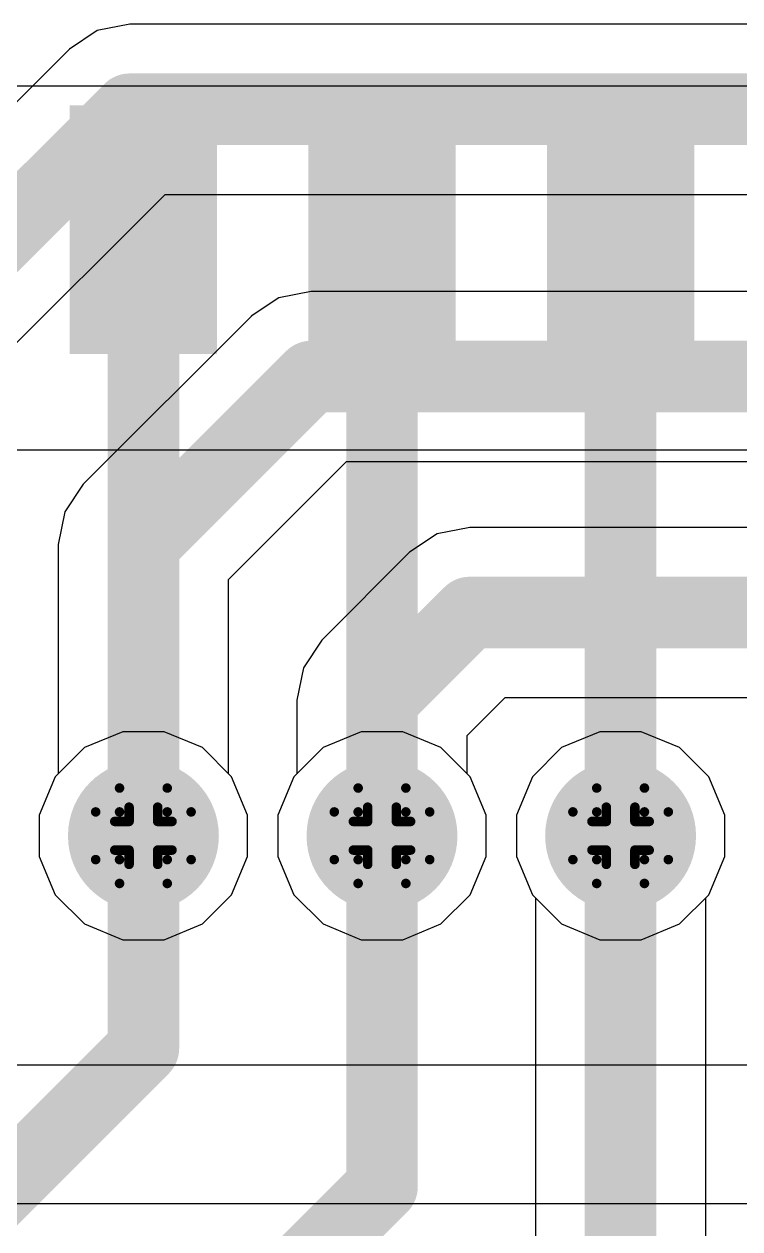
# Model space of a CAD drawing. Header units: inches. Extents: x -7 to 5163, y -3 to 5149.
# Drawn here: x 131.64 to 135.45, y 107.43 to 113.85 of the extents above; entities that cross this region are included whole.
import ezdxf

# ---------------------------------------------------------------- set-up
doc = ezdxf.new("R2010")
doc.units = ezdxf.units.IN
for name, color, linetype in [('Bottom Layer', 5, 'Continuous'), ('Bottom Solder', 6, 'Continuous'), ('Drill Drawing', 1, 'Continuous'), ('GND', 76, 'Continuous'), ('PWR', 16, 'Continuous'), ('Top Layer', 1, 'Continuous'), ('Top Paste', 8, 'Continuous'), ('Top Solder', 216, 'Continuous'), ('Via Holes', 16, 'Continuous')]:
    doc.layers.add(name, color=color, linetype=linetype)

# ---------------------------------------------------------------- blocks, each defined once
blk = doc.blocks.new('16_SOIC__0_154___3_90___W______6')
at = {"layer": 'Top Layer'}
for points in [[(-3.2, 3.465), (-2.08, 3.465), (-2.08, 2.885), (-3.2, 2.885)], [(-3.2, 2.195), (-2.08, 2.195), (-2.08, 1.615), (-3.2, 1.615)], [(-3.2, 0.925), (-2.08, 0.925), (-2.08, 0.345), (-3.2, 0.345)]]:
    blk.add_hatch(color=1, dxfattribs=at).paths.add_polyline_path(points)
at = {"layer": 'Top Paste'}
for points in [[(-3.2, 3.465), (-2.08, 3.465), (-2.08, 2.885), (-3.2, 2.885)], [(-3.2, 2.195), (-2.08, 2.195), (-2.08, 1.615), (-3.2, 1.615)], [(-3.2, 0.925), (-2.08, 0.925), (-2.08, 0.345), (-3.2, 0.345)]]:
    blk.add_hatch(color=8, dxfattribs=at).paths.add_polyline_path(points)
at = {"layer": 'Top Solder'}
for points in [[(-3.3016, 3.5666), (-1.9784, 3.5666), (-1.9784, 2.7834), (-3.3016, 2.7834)], [(-3.3016, 2.2966), (-1.9784, 2.2966), (-1.9784, 1.5134), (-3.3016, 1.5134)], [(-3.3016, 1.0266), (-1.9784, 1.0266), (-1.9784, 0.2434), (-3.3016, 0.2434)]]:
    blk.add_hatch(color=216, dxfattribs=at).paths.add_polyline_path(points)

msp = doc.modelspace()

# ---------------------------------------------------------------- hatches: boundary and pattern name
at = {"layer": 'Bottom Layer'}
h = msp.add_hatch(color=5, dxfattribs=at)
edge = h.paths.add_edge_path()
edge.add_arc((132.2705, 109.5264), 0.3, 0, 360)
h = msp.add_hatch(color=5, dxfattribs=at)
edge = h.paths.add_edge_path()
edge.add_arc((133.5405, 109.5264), 0.3, 0, 360)
h = msp.add_hatch(color=5, dxfattribs=at)
edge = h.paths.add_edge_path()
edge.add_arc((134.8105, 109.5264), 0.3, 0, 360)
at = {"layer": 'Bottom Solder'}
h = msp.add_hatch(color=6, dxfattribs=at)
edge = h.paths.add_edge_path()
edge.add_arc((132.2705, 109.5264), 0.4016, 0, 360)
h = msp.add_hatch(color=6, dxfattribs=at)
edge = h.paths.add_edge_path()
edge.add_arc((133.5405, 109.5264), 0.4016, 0, 360)
h = msp.add_hatch(color=6, dxfattribs=at)
edge = h.paths.add_edge_path()
edge.add_arc((134.8105, 109.5264), 0.4016, 0, 360)
at = {"layer": 'GND'}
h = msp.add_hatch(color=76, dxfattribs=at)
edge = h.paths.add_edge_path()
edge.add_arc((132.2705, 109.5264), 0.3, 0, 360)
h = msp.add_hatch(color=76, dxfattribs=at)
edge = h.paths.add_edge_path()
edge.add_arc((133.5405, 109.5264), 0.3, 0, 360)
h = msp.add_hatch(color=76, dxfattribs=at)
edge = h.paths.add_edge_path()
edge.add_arc((134.8105, 109.5264), 0.3, 0, 360)
at = {"layer": 'PWR'}
h = msp.add_hatch(color=16, dxfattribs=at)
edge = h.paths.add_edge_path()
edge.add_arc((132.2705, 109.5264), 0.3, 0, 360)
h = msp.add_hatch(color=16, dxfattribs=at)
edge = h.paths.add_edge_path()
edge.add_arc((133.5405, 109.5264), 0.3, 0, 360)
h = msp.add_hatch(color=16, dxfattribs=at)
edge = h.paths.add_edge_path()
edge.add_arc((134.8105, 109.5264), 0.3, 0, 360)
at = {"layer": 'Top Layer'}
h = msp.add_hatch(color=1, dxfattribs=at)
edge = h.paths.add_edge_path()
edge.add_arc((132.2705, 109.5264), 0.3, 0, 360)
h = msp.add_hatch(color=1, dxfattribs=at)
edge = h.paths.add_edge_path()
edge.add_arc((133.5405, 109.5264), 0.3, 0, 360)
h = msp.add_hatch(color=1, dxfattribs=at)
edge = h.paths.add_edge_path()
edge.add_arc((134.8105, 109.5264), 0.3, 0, 360)
at = {"layer": 'Top Solder'}
h = msp.add_hatch(color=216, dxfattribs=at)
edge = h.paths.add_edge_path()
edge.add_arc((132.2705, 109.5264), 0.4016, 0, 360)
h = msp.add_hatch(color=216, dxfattribs=at)
edge = h.paths.add_edge_path()
edge.add_arc((133.5405, 109.5264), 0.4016, 0, 360)
h = msp.add_hatch(color=216, dxfattribs=at)
edge = h.paths.add_edge_path()
edge.add_arc((134.8105, 109.5264), 0.4016, 0, 360)
at = {"layer": 'Via Holes'}
h = msp.add_hatch(color=7, dxfattribs=at)
edge = h.paths.add_edge_path()
edge.add_arc((132.2705, 109.5264), 0.15, 0, 360)
h = msp.add_hatch(color=7, dxfattribs=at)
edge = h.paths.add_edge_path()
edge.add_arc((133.5405, 109.5264), 0.15, 0, 360)
h = msp.add_hatch(color=7, dxfattribs=at)
edge = h.paths.add_edge_path()
edge.add_arc((134.8105, 109.5264), 0.15, 0, 360)

# ---------------------------------------------------------------- linework, layer by layer
at = {"layer": 'Bottom Layer'}
for p, q in [((132.0244, 113.8134), (131.8774, 113.7152)), ((132.1978, 113.8479), (132.0244, 113.8134)), ((138.9363, 113.8479), (132.1978, 113.8479)), ((131.8774, 113.7152), (130.68, 112.5178)), ((131.4537, 112.0097), (132.3855, 112.9415)), ((132.3855, 112.9415), (138.7486, 112.9415)), ((132.9908, 112.3902), (132.8438, 112.292)), ((133.1642, 112.4247), (132.9908, 112.3902)), ((137.6799, 112.4247), (133.1642, 112.4247)), ((132.8438, 112.2919), (131.95, 111.3982)), ((132.8438, 112.292), (132.8438, 112.2919)), ((132.7237, 110.89), (133.352, 111.5183)), ((133.352, 111.5183), (137.4922, 111.5183)), ((131.95, 111.3982), (131.8518, 111.2512)), ((131.8518, 111.2512), (131.8173, 111.0778)), ((134.0076, 111.1684), (133.8342, 111.1339)), ((136.7575, 111.1684), (134.0076, 111.1684)), ((133.8342, 111.1339), (133.6872, 111.0356)), ((131.8173, 111.0778), (131.8173, 109.8567)), ((133.6872, 111.0356), (133.22, 110.5685)), ((133.6872, 111.0356), (133.6872, 111.0356)), ((132.7237, 109.8567), (132.7237, 110.89)), ((133.22, 110.5685), (133.1218, 110.4214)), ((133.1218, 110.4214), (133.0873, 110.248)), ((133.0873, 110.248), (133.0873, 109.8567)), ((133.9937, 110.0603), (134.1954, 110.2619)), ((134.1954, 110.2619), (136.5697, 110.2619)), ((134.7003, 110.0804), (134.4967, 109.9961)), ((134.9207, 110.0804), (134.7003, 110.0804)), ((135.1243, 109.9961), (134.9207, 110.0804)), ((133.9937, 109.8567), (133.9937, 110.0603)), ((134.4967, 109.9961), (134.3408, 109.8402)), ((135.2802, 109.8402), (135.1243, 109.9961)), ((131.8008, 109.8402), (131.7165, 109.6366)), ((131.8173, 109.8567), (131.8008, 109.8402)), ((132.7402, 109.8402), (132.7237, 109.8567)), ((132.8245, 109.6366), (132.7402, 109.8402)), ((133.0708, 109.8402), (132.9865, 109.6366)), ((133.0873, 109.8567), (133.0708, 109.8402)), ((134.0102, 109.8402), (133.9937, 109.8567)), ((134.0945, 109.6366), (134.0102, 109.8402)), ((134.3408, 109.8402), (134.2565, 109.6366)), ((135.3645, 109.6366), (135.2802, 109.8402)), ((131.7165, 109.6366), (131.7165, 109.4162)), ((132.8245, 109.4162), (132.8245, 109.6366)), ((132.9865, 109.6366), (132.9865, 109.4162)), ((134.0945, 109.4162), (134.0945, 109.6366)), ((134.2565, 109.6366), (134.2565, 109.4162)), ((135.3645, 109.4162), (135.3645, 109.6366)), ((131.7165, 109.4162), (131.8008, 109.2126)), ((132.7402, 109.2126), (132.8245, 109.4162)), ((132.9865, 109.4162), (133.0708, 109.2126)), ((134.0102, 109.2126), (134.0945, 109.4162)), ((134.2565, 109.4162), (134.3408, 109.2126)), ((135.2802, 109.2126), (135.3645, 109.4162)), ((131.8008, 109.2126), (131.9567, 109.0567)), ((132.5843, 109.0567), (132.7402, 109.2126)), ((133.0708, 109.2126), (133.2267, 109.0567)), ((133.8543, 109.0567), (134.0102, 109.2126)), ((134.3408, 109.2126), (134.3573, 109.1961)), ((134.3573, 109.1961), (134.3573, 104.3305)), ((135.2637, 109.1961), (135.2802, 109.2126)), ((135.2637, 104.5182), (135.2637, 109.1961)), ((131.9567, 109.0567), (132.1603, 108.9724)), ((132.3807, 108.9724), (132.5843, 109.0567)), ((133.2267, 109.0567), (133.4303, 108.9724)), ((133.6507, 108.9724), (133.8543, 109.0567)), ((132.1603, 108.9724), (132.3807, 108.9724)), ((133.4303, 108.9724), (133.6507, 108.9724))]:
    msp.add_line(p, q, dxfattribs=at)
for points in [[(131.0005, 112.1974, 0.381, 0.381, 0), (132.1978, 113.3947, 0.381, 0.381, 0)], [(132.1978, 113.3947, 0.381, 0.381, 0), (138.9363, 113.3947, 0.381, 0.381, 0)], [(132.2705, 111.0778, 0.381, 0.381, 0), (133.1642, 111.9715, 0.381, 0.381, 0)], [(133.1642, 111.9715, 0.381, 0.381, 0), (137.6799, 111.9715, 0.381, 0.381, 0)], [(132.2705, 109.5264, 0.381, 0.381, 0), (132.2705, 111.0778, 0.381, 0.381, 0)], [(133.5405, 110.248, 0.381, 0.381, 0), (134.0076, 110.7151, 0.381, 0.381, 0)], [(134.0076, 110.7151, 0.381, 0.381, 0), (136.7575, 110.7151, 0.381, 0.381, 0)], [(133.5405, 109.5264, 0.381, 0.381, 0), (133.5405, 110.248, 0.381, 0.381, 0)], [(134.8105, 104.3305, 0.381, 0.381, 0), (134.8105, 109.5264, 0.381, 0.381, 0)]]:
    msp.add_lwpolyline(points, format="xyseb", dxfattribs=at)
for points in [[(132.1026, 113.3947, 0.1905, 0.1905, 1), (132.2931, 113.3947, 0.1905, 0.1905, 1)], [(132.1026, 113.3947, 0.1905, 0.1905, 1), (132.2931, 113.3947, 0.1905, 0.1905, 1)], [(133.069, 111.9715, 0.1905, 0.1905, 1), (133.2595, 111.9715, 0.1905, 0.1905, 1)], [(133.069, 111.9715, 0.1905, 0.1905, 1), (133.2595, 111.9715, 0.1905, 0.1905, 1)], [(132.1753, 111.0778, 0.1905, 0.1905, 1), (132.3657, 111.0778, 0.1905, 0.1905, 1)], [(132.1753, 111.0778, 0.1905, 0.1905, 1), (132.3657, 111.0778, 0.1905, 0.1905, 1)], [(133.9124, 110.7151, 0.1905, 0.1905, 1), (134.1029, 110.7151, 0.1905, 0.1905, 1)], [(133.9124, 110.7151, 0.1905, 0.1905, 1), (134.1029, 110.7151, 0.1905, 0.1905, 1)], [(133.4452, 110.248, 0.1905, 0.1905, 1), (133.6358, 110.248, 0.1905, 0.1905, 1)], [(133.4452, 110.248, 0.1905, 0.1905, 1), (133.6358, 110.248, 0.1905, 0.1905, 1)], [(132.1753, 109.5264, 0.1905, 0.1905, 1), (132.3657, 109.5264, 0.1905, 0.1905, 1)], [(133.4452, 109.5264, 0.1905, 0.1905, 1), (133.6358, 109.5264, 0.1905, 0.1905, 1)], [(134.7152, 109.5264, 0.1905, 0.1905, 1), (134.9058, 109.5264, 0.1905, 0.1905, 1)]]:
    msp.add_lwpolyline(points, format="xyseb", close=True, dxfattribs=at)
at = {"layer": 'Drill Drawing'}
for points in [[(132.1435, 109.6534, 0.0508, 0.0508, 0), (132.1435, 109.7804, 0.0508, 0.0508, 0)], [(132.1435, 109.7804, 0.0508, 0.0508, 0), (132.3975, 109.7804, 0.0508, 0.0508, 0)], [(132.3975, 109.6534, 0.0508, 0.0508, 0), (132.3975, 109.7804, 0.0508, 0.0508, 0)], [(133.4135, 109.6534, 0.0508, 0.0508, 0), (133.4135, 109.7804, 0.0508, 0.0508, 0)], [(133.4135, 109.7804, 0.0508, 0.0508, 0), (133.6675, 109.7804, 0.0508, 0.0508, 0)], [(133.6675, 109.6534, 0.0508, 0.0508, 0), (133.6675, 109.7804, 0.0508, 0.0508, 0)], [(134.6835, 109.6534, 0.0508, 0.0508, 0), (134.6835, 109.7804, 0.0508, 0.0508, 0)], [(134.6835, 109.7804, 0.0508, 0.0508, 0), (134.9375, 109.7804, 0.0508, 0.0508, 0)], [(134.9375, 109.6534, 0.0508, 0.0508, 0), (134.9375, 109.7804, 0.0508, 0.0508, 0)], [(132.1943, 109.6026, 0.0508, 0.0508, 0), (132.1943, 109.6788, 0.0508, 0.0508, 0)], [(132.1943, 109.6788, 0.0508, 0.0508, 0), (132.3467, 109.6788, 0.0508, 0.0508, 0)], [(132.3467, 109.6026, 0.0508, 0.0508, 0), (132.3467, 109.6788, 0.0508, 0.0508, 0)], [(133.4643, 109.6026, 0.0508, 0.0508, 0), (133.4643, 109.6788, 0.0508, 0.0508, 0)], [(133.4643, 109.6788, 0.0508, 0.0508, 0), (133.6167, 109.6788, 0.0508, 0.0508, 0)], [(133.6167, 109.6026, 0.0508, 0.0508, 0), (133.6167, 109.6788, 0.0508, 0.0508, 0)], [(134.7343, 109.6026, 0.0508, 0.0508, 0), (134.7343, 109.6788, 0.0508, 0.0508, 0)], [(134.7343, 109.6788, 0.0508, 0.0508, 0), (134.8867, 109.6788, 0.0508, 0.0508, 0)], [(134.8867, 109.6026, 0.0508, 0.0508, 0), (134.8867, 109.6788, 0.0508, 0.0508, 0)], [(132.0165, 109.3994, 0.0508, 0.0508, 0), (132.0165, 109.6534, 0.0508, 0.0508, 0)], [(132.0165, 109.6534, 0.0508, 0.0508, 0), (132.1435, 109.6534, 0.0508, 0.0508, 0)], [(132.1181, 109.4502, 0.0508, 0.0508, 0), (132.1181, 109.6026, 0.0508, 0.0508, 0)], [(132.1181, 109.6026, 0.0508, 0.0508, 0), (132.1943, 109.6026, 0.0508, 0.0508, 0)], [(132.3467, 109.6026, 0.0508, 0.0508, 0), (132.4229, 109.6026, 0.0508, 0.0508, 0)], [(132.3975, 109.6534, 0.0508, 0.0508, 0), (132.5245, 109.6534, 0.0508, 0.0508, 0)], [(132.4229, 109.4502, 0.0508, 0.0508, 0), (132.4229, 109.6026, 0.0508, 0.0508, 0)], [(132.5245, 109.3994, 0.0508, 0.0508, 0), (132.5245, 109.6534, 0.0508, 0.0508, 0)], [(133.2865, 109.3994, 0.0508, 0.0508, 0), (133.2865, 109.6534, 0.0508, 0.0508, 0)], [(133.2865, 109.6534, 0.0508, 0.0508, 0), (133.4135, 109.6534, 0.0508, 0.0508, 0)], [(133.3881, 109.4502, 0.0508, 0.0508, 0), (133.3881, 109.6026, 0.0508, 0.0508, 0)], [(133.3881, 109.6026, 0.0508, 0.0508, 0), (133.4643, 109.6026, 0.0508, 0.0508, 0)], [(133.6167, 109.6026, 0.0508, 0.0508, 0), (133.6929, 109.6026, 0.0508, 0.0508, 0)], [(133.6675, 109.6534, 0.0508, 0.0508, 0), (133.7945, 109.6534, 0.0508, 0.0508, 0)], [(133.6929, 109.4502, 0.0508, 0.0508, 0), (133.6929, 109.6026, 0.0508, 0.0508, 0)], [(133.7945, 109.3994, 0.0508, 0.0508, 0), (133.7945, 109.6534, 0.0508, 0.0508, 0)], [(134.5565, 109.3994, 0.0508, 0.0508, 0), (134.5565, 109.6534, 0.0508, 0.0508, 0)], [(134.5565, 109.6534, 0.0508, 0.0508, 0), (134.6835, 109.6534, 0.0508, 0.0508, 0)], [(134.6581, 109.4502, 0.0508, 0.0508, 0), (134.6581, 109.6026, 0.0508, 0.0508, 0)], [(134.6581, 109.6026, 0.0508, 0.0508, 0), (134.7343, 109.6026, 0.0508, 0.0508, 0)], [(134.8867, 109.6026, 0.0508, 0.0508, 0), (134.9629, 109.6026, 0.0508, 0.0508, 0)], [(134.9375, 109.6534, 0.0508, 0.0508, 0), (135.0645, 109.6534, 0.0508, 0.0508, 0)], [(134.9629, 109.4502, 0.0508, 0.0508, 0), (134.9629, 109.6026, 0.0508, 0.0508, 0)], [(135.0645, 109.3994, 0.0508, 0.0508, 0), (135.0645, 109.6534, 0.0508, 0.0508, 0)], [(132.1181, 109.4502, 0.0508, 0.0508, 0), (132.1943, 109.4502, 0.0508, 0.0508, 0)], [(132.1943, 109.374, 0.0508, 0.0508, 0), (132.1943, 109.4502, 0.0508, 0.0508, 0)], [(132.3467, 109.4502, 0.0508, 0.0508, 0), (132.4229, 109.4502, 0.0508, 0.0508, 0)], [(132.3467, 109.374, 0.0508, 0.0508, 0), (132.3467, 109.4502, 0.0508, 0.0508, 0)], [(133.3881, 109.4502, 0.0508, 0.0508, 0), (133.4643, 109.4502, 0.0508, 0.0508, 0)], [(133.4643, 109.374, 0.0508, 0.0508, 0), (133.4643, 109.4502, 0.0508, 0.0508, 0)], [(133.6167, 109.4502, 0.0508, 0.0508, 0), (133.6929, 109.4502, 0.0508, 0.0508, 0)], [(133.6167, 109.374, 0.0508, 0.0508, 0), (133.6167, 109.4502, 0.0508, 0.0508, 0)], [(134.6581, 109.4502, 0.0508, 0.0508, 0), (134.7343, 109.4502, 0.0508, 0.0508, 0)], [(134.7343, 109.374, 0.0508, 0.0508, 0), (134.7343, 109.4502, 0.0508, 0.0508, 0)], [(134.8867, 109.4502, 0.0508, 0.0508, 0), (134.9629, 109.4502, 0.0508, 0.0508, 0)], [(134.8867, 109.374, 0.0508, 0.0508, 0), (134.8867, 109.4502, 0.0508, 0.0508, 0)], [(132.0165, 109.3994, 0.0508, 0.0508, 0), (132.1435, 109.3994, 0.0508, 0.0508, 0)], [(132.1435, 109.2724, 0.0508, 0.0508, 0), (132.1435, 109.3994, 0.0508, 0.0508, 0)], [(132.1943, 109.374, 0.0508, 0.0508, 0), (132.3467, 109.374, 0.0508, 0.0508, 0)], [(132.3975, 109.3994, 0.0508, 0.0508, 0), (132.5245, 109.3994, 0.0508, 0.0508, 0)], [(132.3975, 109.2724, 0.0508, 0.0508, 0), (132.3975, 109.3994, 0.0508, 0.0508, 0)], [(133.2865, 109.3994, 0.0508, 0.0508, 0), (133.4135, 109.3994, 0.0508, 0.0508, 0)], [(133.4135, 109.2724, 0.0508, 0.0508, 0), (133.4135, 109.3994, 0.0508, 0.0508, 0)], [(133.4643, 109.374, 0.0508, 0.0508, 0), (133.6167, 109.374, 0.0508, 0.0508, 0)], [(133.6675, 109.3994, 0.0508, 0.0508, 0), (133.7945, 109.3994, 0.0508, 0.0508, 0)], [(133.6675, 109.2724, 0.0508, 0.0508, 0), (133.6675, 109.3994, 0.0508, 0.0508, 0)], [(134.5565, 109.3994, 0.0508, 0.0508, 0), (134.6835, 109.3994, 0.0508, 0.0508, 0)], [(134.6835, 109.2724, 0.0508, 0.0508, 0), (134.6835, 109.3994, 0.0508, 0.0508, 0)], [(134.7343, 109.374, 0.0508, 0.0508, 0), (134.8867, 109.374, 0.0508, 0.0508, 0)], [(134.9375, 109.3994, 0.0508, 0.0508, 0), (135.0645, 109.3994, 0.0508, 0.0508, 0)], [(134.9375, 109.2724, 0.0508, 0.0508, 0), (134.9375, 109.3994, 0.0508, 0.0508, 0)], [(132.1435, 109.2724, 0.0508, 0.0508, 0), (132.3975, 109.2724, 0.0508, 0.0508, 0)], [(133.4135, 109.2724, 0.0508, 0.0508, 0), (133.6675, 109.2724, 0.0508, 0.0508, 0)], [(134.6835, 109.2724, 0.0508, 0.0508, 0), (134.9375, 109.2724, 0.0508, 0.0508, 0)]]:
    msp.add_lwpolyline(points, format="xyseb", dxfattribs=at)
for points in [[(132.1308, 109.7804, 0.0254, 0.0254, 1), (132.1562, 109.7804, 0.0254, 0.0254, 1)], [(132.1308, 109.7804, 0.0254, 0.0254, 1), (132.1562, 109.7804, 0.0254, 0.0254, 1)], [(132.3848, 109.7804, 0.0254, 0.0254, 1), (132.4102, 109.7804, 0.0254, 0.0254, 1)], [(132.3848, 109.7804, 0.0254, 0.0254, 1), (132.4102, 109.7804, 0.0254, 0.0254, 1)], [(133.4008, 109.7804, 0.0254, 0.0254, 1), (133.4262, 109.7804, 0.0254, 0.0254, 1)], [(133.4008, 109.7804, 0.0254, 0.0254, 1), (133.4262, 109.7804, 0.0254, 0.0254, 1)], [(133.6548, 109.7804, 0.0254, 0.0254, 1), (133.6802, 109.7804, 0.0254, 0.0254, 1)], [(133.6548, 109.7804, 0.0254, 0.0254, 1), (133.6802, 109.7804, 0.0254, 0.0254, 1)], [(134.6708, 109.7804, 0.0254, 0.0254, 1), (134.6962, 109.7804, 0.0254, 0.0254, 1)], [(134.6708, 109.7804, 0.0254, 0.0254, 1), (134.6962, 109.7804, 0.0254, 0.0254, 1)], [(134.9248, 109.7804, 0.0254, 0.0254, 1), (134.9502, 109.7804, 0.0254, 0.0254, 1)], [(134.9248, 109.7804, 0.0254, 0.0254, 1), (134.9502, 109.7804, 0.0254, 0.0254, 1)], [(132.1816, 109.6788, 0.0254, 0.0254, 1), (132.207, 109.6788, 0.0254, 0.0254, 1)], [(132.1816, 109.6788, 0.0254, 0.0254, 1), (132.207, 109.6788, 0.0254, 0.0254, 1)], [(132.334, 109.6788, 0.0254, 0.0254, 1), (132.3594, 109.6788, 0.0254, 0.0254, 1)], [(132.334, 109.6788, 0.0254, 0.0254, 1), (132.3594, 109.6788, 0.0254, 0.0254, 1)], [(133.4516, 109.6788, 0.0254, 0.0254, 1), (133.477, 109.6788, 0.0254, 0.0254, 1)], [(133.4516, 109.6788, 0.0254, 0.0254, 1), (133.477, 109.6788, 0.0254, 0.0254, 1)], [(133.604, 109.6788, 0.0254, 0.0254, 1), (133.6294, 109.6788, 0.0254, 0.0254, 1)], [(133.604, 109.6788, 0.0254, 0.0254, 1), (133.6294, 109.6788, 0.0254, 0.0254, 1)], [(134.7216, 109.6788, 0.0254, 0.0254, 1), (134.747, 109.6788, 0.0254, 0.0254, 1)], [(134.7216, 109.6788, 0.0254, 0.0254, 1), (134.747, 109.6788, 0.0254, 0.0254, 1)], [(134.874, 109.6788, 0.0254, 0.0254, 1), (134.8994, 109.6788, 0.0254, 0.0254, 1)], [(134.874, 109.6788, 0.0254, 0.0254, 1), (134.8994, 109.6788, 0.0254, 0.0254, 1)], [(132.0038, 109.6534, 0.0254, 0.0254, 1), (132.0292, 109.6534, 0.0254, 0.0254, 1)], [(132.0038, 109.6534, 0.0254, 0.0254, 1), (132.0292, 109.6534, 0.0254, 0.0254, 1)], [(132.1054, 109.6026, 0.0254, 0.0254, 1), (132.1308, 109.6026, 0.0254, 0.0254, 1)], [(132.1054, 109.6026, 0.0254, 0.0254, 1), (132.1308, 109.6026, 0.0254, 0.0254, 1)], [(132.1308, 109.6534, 0.0254, 0.0254, 1), (132.1562, 109.6534, 0.0254, 0.0254, 1)], [(132.1308, 109.6534, 0.0254, 0.0254, 1), (132.1562, 109.6534, 0.0254, 0.0254, 1)], [(132.1816, 109.6026, 0.0254, 0.0254, 1), (132.207, 109.6026, 0.0254, 0.0254, 1)], [(132.1816, 109.6026, 0.0254, 0.0254, 1), (132.207, 109.6026, 0.0254, 0.0254, 1)], [(132.334, 109.6026, 0.0254, 0.0254, 1), (132.3594, 109.6026, 0.0254, 0.0254, 1)], [(132.334, 109.6026, 0.0254, 0.0254, 1), (132.3594, 109.6026, 0.0254, 0.0254, 1)], [(132.3848, 109.6534, 0.0254, 0.0254, 1), (132.4102, 109.6534, 0.0254, 0.0254, 1)], [(132.3848, 109.6534, 0.0254, 0.0254, 1), (132.4102, 109.6534, 0.0254, 0.0254, 1)], [(132.4102, 109.6026, 0.0254, 0.0254, 1), (132.4356, 109.6026, 0.0254, 0.0254, 1)], [(132.4102, 109.6026, 0.0254, 0.0254, 1), (132.4356, 109.6026, 0.0254, 0.0254, 1)], [(132.5118, 109.6534, 0.0254, 0.0254, 1), (132.5372, 109.6534, 0.0254, 0.0254, 1)], [(132.5118, 109.6534, 0.0254, 0.0254, 1), (132.5372, 109.6534, 0.0254, 0.0254, 1)], [(133.2738, 109.6534, 0.0254, 0.0254, 1), (133.2992, 109.6534, 0.0254, 0.0254, 1)], [(133.2738, 109.6534, 0.0254, 0.0254, 1), (133.2992, 109.6534, 0.0254, 0.0254, 1)], [(133.3754, 109.6026, 0.0254, 0.0254, 1), (133.4008, 109.6026, 0.0254, 0.0254, 1)], [(133.3754, 109.6026, 0.0254, 0.0254, 1), (133.4008, 109.6026, 0.0254, 0.0254, 1)], [(133.4008, 109.6534, 0.0254, 0.0254, 1), (133.4262, 109.6534, 0.0254, 0.0254, 1)], [(133.4008, 109.6534, 0.0254, 0.0254, 1), (133.4262, 109.6534, 0.0254, 0.0254, 1)], [(133.4516, 109.6026, 0.0254, 0.0254, 1), (133.477, 109.6026, 0.0254, 0.0254, 1)], [(133.4516, 109.6026, 0.0254, 0.0254, 1), (133.477, 109.6026, 0.0254, 0.0254, 1)], [(133.604, 109.6026, 0.0254, 0.0254, 1), (133.6294, 109.6026, 0.0254, 0.0254, 1)], [(133.604, 109.6026, 0.0254, 0.0254, 1), (133.6294, 109.6026, 0.0254, 0.0254, 1)], [(133.6548, 109.6534, 0.0254, 0.0254, 1), (133.6802, 109.6534, 0.0254, 0.0254, 1)], [(133.6548, 109.6534, 0.0254, 0.0254, 1), (133.6802, 109.6534, 0.0254, 0.0254, 1)], [(133.6802, 109.6026, 0.0254, 0.0254, 1), (133.7056, 109.6026, 0.0254, 0.0254, 1)], [(133.6802, 109.6026, 0.0254, 0.0254, 1), (133.7056, 109.6026, 0.0254, 0.0254, 1)], [(133.7818, 109.6534, 0.0254, 0.0254, 1), (133.8072, 109.6534, 0.0254, 0.0254, 1)], [(133.7818, 109.6534, 0.0254, 0.0254, 1), (133.8072, 109.6534, 0.0254, 0.0254, 1)], [(134.5438, 109.6534, 0.0254, 0.0254, 1), (134.5692, 109.6534, 0.0254, 0.0254, 1)], [(134.5438, 109.6534, 0.0254, 0.0254, 1), (134.5692, 109.6534, 0.0254, 0.0254, 1)], [(134.6454, 109.6026, 0.0254, 0.0254, 1), (134.6708, 109.6026, 0.0254, 0.0254, 1)], [(134.6454, 109.6026, 0.0254, 0.0254, 1), (134.6708, 109.6026, 0.0254, 0.0254, 1)], [(134.6708, 109.6534, 0.0254, 0.0254, 1), (134.6962, 109.6534, 0.0254, 0.0254, 1)], [(134.6708, 109.6534, 0.0254, 0.0254, 1), (134.6962, 109.6534, 0.0254, 0.0254, 1)], [(134.7216, 109.6026, 0.0254, 0.0254, 1), (134.747, 109.6026, 0.0254, 0.0254, 1)], [(134.7216, 109.6026, 0.0254, 0.0254, 1), (134.747, 109.6026, 0.0254, 0.0254, 1)], [(134.874, 109.6026, 0.0254, 0.0254, 1), (134.8994, 109.6026, 0.0254, 0.0254, 1)], [(134.874, 109.6026, 0.0254, 0.0254, 1), (134.8994, 109.6026, 0.0254, 0.0254, 1)], [(134.9248, 109.6534, 0.0254, 0.0254, 1), (134.9502, 109.6534, 0.0254, 0.0254, 1)], [(134.9248, 109.6534, 0.0254, 0.0254, 1), (134.9502, 109.6534, 0.0254, 0.0254, 1)], [(134.9502, 109.6026, 0.0254, 0.0254, 1), (134.9756, 109.6026, 0.0254, 0.0254, 1)], [(134.9502, 109.6026, 0.0254, 0.0254, 1), (134.9756, 109.6026, 0.0254, 0.0254, 1)], [(135.0518, 109.6534, 0.0254, 0.0254, 1), (135.0772, 109.6534, 0.0254, 0.0254, 1)], [(135.0518, 109.6534, 0.0254, 0.0254, 1), (135.0772, 109.6534, 0.0254, 0.0254, 1)], [(132.1054, 109.4502, 0.0254, 0.0254, 1), (132.1308, 109.4502, 0.0254, 0.0254, 1)], [(132.1054, 109.4502, 0.0254, 0.0254, 1), (132.1308, 109.4502, 0.0254, 0.0254, 1)], [(132.1816, 109.4502, 0.0254, 0.0254, 1), (132.207, 109.4502, 0.0254, 0.0254, 1)], [(132.1816, 109.4502, 0.0254, 0.0254, 1), (132.207, 109.4502, 0.0254, 0.0254, 1)], [(132.334, 109.4502, 0.0254, 0.0254, 1), (132.3594, 109.4502, 0.0254, 0.0254, 1)], [(132.334, 109.4502, 0.0254, 0.0254, 1), (132.3594, 109.4502, 0.0254, 0.0254, 1)], [(132.4102, 109.4502, 0.0254, 0.0254, 1), (132.4356, 109.4502, 0.0254, 0.0254, 1)], [(132.4102, 109.4502, 0.0254, 0.0254, 1), (132.4356, 109.4502, 0.0254, 0.0254, 1)], [(133.3754, 109.4502, 0.0254, 0.0254, 1), (133.4008, 109.4502, 0.0254, 0.0254, 1)], [(133.3754, 109.4502, 0.0254, 0.0254, 1), (133.4008, 109.4502, 0.0254, 0.0254, 1)], [(133.4516, 109.4502, 0.0254, 0.0254, 1), (133.477, 109.4502, 0.0254, 0.0254, 1)], [(133.4516, 109.4502, 0.0254, 0.0254, 1), (133.477, 109.4502, 0.0254, 0.0254, 1)], [(133.604, 109.4502, 0.0254, 0.0254, 1), (133.6294, 109.4502, 0.0254, 0.0254, 1)], [(133.604, 109.4502, 0.0254, 0.0254, 1), (133.6294, 109.4502, 0.0254, 0.0254, 1)], [(133.6802, 109.4502, 0.0254, 0.0254, 1), (133.7056, 109.4502, 0.0254, 0.0254, 1)], [(133.6802, 109.4502, 0.0254, 0.0254, 1), (133.7056, 109.4502, 0.0254, 0.0254, 1)], [(134.6454, 109.4502, 0.0254, 0.0254, 1), (134.6708, 109.4502, 0.0254, 0.0254, 1)], [(134.6454, 109.4502, 0.0254, 0.0254, 1), (134.6708, 109.4502, 0.0254, 0.0254, 1)], [(134.7216, 109.4502, 0.0254, 0.0254, 1), (134.747, 109.4502, 0.0254, 0.0254, 1)], [(134.7216, 109.4502, 0.0254, 0.0254, 1), (134.747, 109.4502, 0.0254, 0.0254, 1)], [(134.874, 109.4502, 0.0254, 0.0254, 1), (134.8994, 109.4502, 0.0254, 0.0254, 1)], [(134.874, 109.4502, 0.0254, 0.0254, 1), (134.8994, 109.4502, 0.0254, 0.0254, 1)], [(134.9502, 109.4502, 0.0254, 0.0254, 1), (134.9756, 109.4502, 0.0254, 0.0254, 1)], [(134.9502, 109.4502, 0.0254, 0.0254, 1), (134.9756, 109.4502, 0.0254, 0.0254, 1)], [(132.0038, 109.3994, 0.0254, 0.0254, 1), (132.0292, 109.3994, 0.0254, 0.0254, 1)], [(132.0038, 109.3994, 0.0254, 0.0254, 1), (132.0292, 109.3994, 0.0254, 0.0254, 1)], [(132.1308, 109.3994, 0.0254, 0.0254, 1), (132.1562, 109.3994, 0.0254, 0.0254, 1)], [(132.1308, 109.3994, 0.0254, 0.0254, 1), (132.1562, 109.3994, 0.0254, 0.0254, 1)], [(132.1816, 109.374, 0.0254, 0.0254, 1), (132.207, 109.374, 0.0254, 0.0254, 1)], [(132.1816, 109.374, 0.0254, 0.0254, 1), (132.207, 109.374, 0.0254, 0.0254, 1)], [(132.334, 109.374, 0.0254, 0.0254, 1), (132.3594, 109.374, 0.0254, 0.0254, 1)], [(132.334, 109.374, 0.0254, 0.0254, 1), (132.3594, 109.374, 0.0254, 0.0254, 1)], [(132.3848, 109.3994, 0.0254, 0.0254, 1), (132.4102, 109.3994, 0.0254, 0.0254, 1)], [(132.3848, 109.3994, 0.0254, 0.0254, 1), (132.4102, 109.3994, 0.0254, 0.0254, 1)], [(132.5118, 109.3994, 0.0254, 0.0254, 1), (132.5372, 109.3994, 0.0254, 0.0254, 1)], [(132.5118, 109.3994, 0.0254, 0.0254, 1), (132.5372, 109.3994, 0.0254, 0.0254, 1)], [(133.2738, 109.3994, 0.0254, 0.0254, 1), (133.2992, 109.3994, 0.0254, 0.0254, 1)], [(133.2738, 109.3994, 0.0254, 0.0254, 1), (133.2992, 109.3994, 0.0254, 0.0254, 1)], [(133.4008, 109.3994, 0.0254, 0.0254, 1), (133.4262, 109.3994, 0.0254, 0.0254, 1)], [(133.4008, 109.3994, 0.0254, 0.0254, 1), (133.4262, 109.3994, 0.0254, 0.0254, 1)], [(133.4516, 109.374, 0.0254, 0.0254, 1), (133.477, 109.374, 0.0254, 0.0254, 1)], [(133.4516, 109.374, 0.0254, 0.0254, 1), (133.477, 109.374, 0.0254, 0.0254, 1)], [(133.604, 109.374, 0.0254, 0.0254, 1), (133.6294, 109.374, 0.0254, 0.0254, 1)], [(133.604, 109.374, 0.0254, 0.0254, 1), (133.6294, 109.374, 0.0254, 0.0254, 1)], [(133.6548, 109.3994, 0.0254, 0.0254, 1), (133.6802, 109.3994, 0.0254, 0.0254, 1)], [(133.6548, 109.3994, 0.0254, 0.0254, 1), (133.6802, 109.3994, 0.0254, 0.0254, 1)], [(133.7818, 109.3994, 0.0254, 0.0254, 1), (133.8072, 109.3994, 0.0254, 0.0254, 1)], [(133.7818, 109.3994, 0.0254, 0.0254, 1), (133.8072, 109.3994, 0.0254, 0.0254, 1)], [(134.5438, 109.3994, 0.0254, 0.0254, 1), (134.5692, 109.3994, 0.0254, 0.0254, 1)], [(134.5438, 109.3994, 0.0254, 0.0254, 1), (134.5692, 109.3994, 0.0254, 0.0254, 1)], [(134.6708, 109.3994, 0.0254, 0.0254, 1), (134.6962, 109.3994, 0.0254, 0.0254, 1)], [(134.6708, 109.3994, 0.0254, 0.0254, 1), (134.6962, 109.3994, 0.0254, 0.0254, 1)], [(134.7216, 109.374, 0.0254, 0.0254, 1), (134.747, 109.374, 0.0254, 0.0254, 1)], [(134.7216, 109.374, 0.0254, 0.0254, 1), (134.747, 109.374, 0.0254, 0.0254, 1)], [(134.874, 109.374, 0.0254, 0.0254, 1), (134.8994, 109.374, 0.0254, 0.0254, 1)], [(134.874, 109.374, 0.0254, 0.0254, 1), (134.8994, 109.374, 0.0254, 0.0254, 1)], [(134.9248, 109.3994, 0.0254, 0.0254, 1), (134.9502, 109.3994, 0.0254, 0.0254, 1)], [(134.9248, 109.3994, 0.0254, 0.0254, 1), (134.9502, 109.3994, 0.0254, 0.0254, 1)], [(135.0518, 109.3994, 0.0254, 0.0254, 1), (135.0772, 109.3994, 0.0254, 0.0254, 1)], [(135.0518, 109.3994, 0.0254, 0.0254, 1), (135.0772, 109.3994, 0.0254, 0.0254, 1)], [(132.1308, 109.2724, 0.0254, 0.0254, 1), (132.1562, 109.2724, 0.0254, 0.0254, 1)], [(132.1308, 109.2724, 0.0254, 0.0254, 1), (132.1562, 109.2724, 0.0254, 0.0254, 1)], [(132.3848, 109.2724, 0.0254, 0.0254, 1), (132.4102, 109.2724, 0.0254, 0.0254, 1)], [(132.3848, 109.2724, 0.0254, 0.0254, 1), (132.4102, 109.2724, 0.0254, 0.0254, 1)], [(133.4008, 109.2724, 0.0254, 0.0254, 1), (133.4262, 109.2724, 0.0254, 0.0254, 1)], [(133.4008, 109.2724, 0.0254, 0.0254, 1), (133.4262, 109.2724, 0.0254, 0.0254, 1)], [(133.6548, 109.2724, 0.0254, 0.0254, 1), (133.6802, 109.2724, 0.0254, 0.0254, 1)], [(133.6548, 109.2724, 0.0254, 0.0254, 1), (133.6802, 109.2724, 0.0254, 0.0254, 1)], [(134.6708, 109.2724, 0.0254, 0.0254, 1), (134.6962, 109.2724, 0.0254, 0.0254, 1)], [(134.6708, 109.2724, 0.0254, 0.0254, 1), (134.6962, 109.2724, 0.0254, 0.0254, 1)], [(134.9248, 109.2724, 0.0254, 0.0254, 1), (134.9502, 109.2724, 0.0254, 0.0254, 1)], [(134.9248, 109.2724, 0.0254, 0.0254, 1), (134.9502, 109.2724, 0.0254, 0.0254, 1)]]:
    msp.add_lwpolyline(points, format="xyseb", close=True, dxfattribs=at)
at = {"layer": 'GND'}
for p, q in [((132.1603, 110.0804), (131.9567, 109.9961)), ((132.3807, 110.0804), (132.1603, 110.0804)), ((132.5843, 109.9961), (132.3807, 110.0804)), ((133.4303, 110.0804), (133.2267, 109.9961)), ((133.6507, 110.0804), (133.4303, 110.0804)), ((133.8543, 109.9961), (133.6507, 110.0804)), ((134.7003, 110.0804), (134.4967, 109.9961)), ((134.9207, 110.0804), (134.7003, 110.0804)), ((135.1243, 109.9961), (134.9207, 110.0804)), ((131.9567, 109.9961), (131.8008, 109.8402)), ((132.7402, 109.8402), (132.5843, 109.9961)), ((133.2267, 109.9961), (133.0708, 109.8402)), ((134.0102, 109.8402), (133.8543, 109.9961)), ((134.4967, 109.9961), (134.3408, 109.8402)), ((135.2802, 109.8402), (135.1243, 109.9961)), ((131.8008, 109.8402), (131.7165, 109.6366)), ((132.8245, 109.6366), (132.7402, 109.8402)), ((133.0708, 109.8402), (132.9865, 109.6366)), ((134.0945, 109.6366), (134.0102, 109.8402)), ((134.3408, 109.8402), (134.2565, 109.6366)), ((135.3645, 109.6366), (135.2802, 109.8402)), ((131.7165, 109.6366), (131.7165, 109.4162)), ((132.8245, 109.4162), (132.8245, 109.6366)), ((132.9865, 109.6366), (132.9865, 109.4162)), ((134.0945, 109.4162), (134.0945, 109.6366)), ((134.2565, 109.6366), (134.2565, 109.4162)), ((135.3645, 109.4162), (135.3645, 109.6366)), ((131.7165, 109.4162), (131.8008, 109.2126)), ((132.7402, 109.2126), (132.8245, 109.4162)), ((132.9865, 109.4162), (133.0708, 109.2126)), ((134.0102, 109.2126), (134.0945, 109.4162)), ((134.2565, 109.4162), (134.3408, 109.2126)), ((135.2802, 109.2126), (135.3645, 109.4162)), ((131.8008, 109.2126), (131.9567, 109.0567)), ((132.5843, 109.0567), (132.7402, 109.2126)), ((133.0708, 109.2126), (133.2267, 109.0567)), ((133.8543, 109.0567), (134.0102, 109.2126)), ((134.3408, 109.2126), (134.4967, 109.0567)), ((135.1243, 109.0567), (135.2802, 109.2126)), ((131.9567, 109.0567), (132.1603, 108.9724)), ((132.3807, 108.9724), (132.5843, 109.0567)), ((133.2267, 109.0567), (133.4303, 108.9724)), ((133.6507, 108.9724), (133.8543, 109.0567)), ((134.4967, 109.0567), (134.7003, 108.9724)), ((134.9207, 108.9724), (135.1243, 109.0567)), ((132.1603, 108.9724), (132.3807, 108.9724)), ((133.4303, 108.9724), (133.6507, 108.9724)), ((134.7003, 108.9724), (134.9207, 108.9724))]:
    msp.add_line(p, q, dxfattribs=at)
at = {"layer": 'PWR'}
for p, q in [((132.1603, 110.0804), (131.9567, 109.9961)), ((132.3807, 110.0804), (132.1603, 110.0804)), ((132.5843, 109.9961), (132.3807, 110.0804)), ((133.4303, 110.0804), (133.2267, 109.9961)), ((133.6507, 110.0804), (133.4303, 110.0804)), ((133.8543, 109.9961), (133.6507, 110.0804)), ((134.7003, 110.0804), (134.4967, 109.9961)), ((134.9207, 110.0804), (134.7003, 110.0804)), ((135.1243, 109.9961), (134.9207, 110.0804)), ((131.9567, 109.9961), (131.8008, 109.8402)), ((132.7402, 109.8402), (132.5843, 109.9961)), ((133.2267, 109.9961), (133.0708, 109.8402)), ((134.0102, 109.8402), (133.8543, 109.9961)), ((134.4967, 109.9961), (134.3408, 109.8402)), ((135.2802, 109.8402), (135.1243, 109.9961)), ((131.8008, 109.8402), (131.7165, 109.6366)), ((132.8245, 109.6366), (132.7402, 109.8402)), ((133.0708, 109.8402), (132.9865, 109.6366)), ((134.0945, 109.6366), (134.0102, 109.8402)), ((134.3408, 109.8402), (134.2565, 109.6366)), ((135.3645, 109.6366), (135.2802, 109.8402)), ((131.7165, 109.6366), (131.7165, 109.4162)), ((132.8245, 109.4162), (132.8245, 109.6366)), ((132.9865, 109.6366), (132.9865, 109.4162)), ((134.0945, 109.4162), (134.0945, 109.6366)), ((134.2565, 109.6366), (134.2565, 109.4162)), ((135.3645, 109.4162), (135.3645, 109.6366)), ((131.7165, 109.4162), (131.8008, 109.2126)), ((132.7402, 109.2126), (132.8245, 109.4162)), ((132.9865, 109.4162), (133.0708, 109.2126)), ((134.0102, 109.2126), (134.0945, 109.4162)), ((134.2565, 109.4162), (134.3408, 109.2126)), ((135.2802, 109.2126), (135.3645, 109.4162)), ((131.8008, 109.2126), (131.9567, 109.0567)), ((132.5843, 109.0567), (132.7402, 109.2126)), ((133.0708, 109.2126), (133.2267, 109.0567)), ((133.8543, 109.0567), (134.0102, 109.2126)), ((134.3408, 109.2126), (134.4967, 109.0567)), ((135.1243, 109.0567), (135.2802, 109.2126)), ((131.9567, 109.0567), (132.1603, 108.9724)), ((132.3807, 108.9724), (132.5843, 109.0567)), ((133.2267, 109.0567), (133.4303, 108.9724)), ((133.6507, 108.9724), (133.8543, 109.0567)), ((134.4967, 109.0567), (134.7003, 108.9724)), ((134.9207, 108.9724), (135.1243, 109.0567)), ((132.1603, 108.9724), (132.3807, 108.9724)), ((133.4303, 108.9724), (133.6507, 108.9724)), ((134.7003, 108.9724), (134.9207, 108.9724)), ((163.1188, 108.3056), (110.1784, 108.3056)), ((110.339, 107.569), (163.83, 107.569))]:
    msp.add_line(p, q, dxfattribs=at)
at = {"layer": 'Top Layer'}
for p, q in [((139.1158, 113.517), (130.5073, 113.517)), ((139.1158, 113.517), (130.5073, 113.517)), ((130.5073, 111.5815), (139.1158, 111.5814))]:
    msp.add_line(p, q, dxfattribs=at)
for points in [[(132.2705, 109.5264, 0.381, 0.381, 0), (132.2705, 112.7538, 0.381, 0.381, 0)], [(133.5405, 109.5264, 0.381, 0.381, 0), (133.5405, 112.7538, 0.381, 0.381, 0)], [(134.8105, 109.5264, 0.381, 0.381, 0), (134.8105, 112.7538, 0.381, 0.381, 0)], [(132.2705, 108.3945, 0.381, 0.381, 0), (132.2705, 109.5264, 0.381, 0.381, 0)], [(133.5405, 107.6579, 0.381, 0.381, 0), (133.5405, 109.5264, 0.381, 0.381, 0)], [(134.8105, 106.8197, 0.381, 0.381, 0), (134.8105, 109.5264, 0.381, 0.381, 0)], [(127.6014, 103.7254, 0.381, 0.381, 0), (132.2705, 108.3945, 0.381, 0.381, 0)], [(128.2464, 102.3638, 0.381, 0.381, 0), (133.5405, 107.6579, 0.381, 0.381, 0)]]:
    msp.add_lwpolyline(points, format="xyseb", dxfattribs=at)
for points in [[(132.1753, 112.7538, 0.1905, 0.1905, 1), (132.3657, 112.7538, 0.1905, 0.1905, 1)], [(133.4452, 112.7538, 0.1905, 0.1905, 1), (133.6358, 112.7538, 0.1905, 0.1905, 1)], [(134.7152, 112.7538, 0.1905, 0.1905, 1), (134.9058, 112.7538, 0.1905, 0.1905, 1)], [(132.1753, 109.5264, 0.1905, 0.1905, 1), (132.3657, 109.5264, 0.1905, 0.1905, 1)], [(132.1753, 109.5264, 0.1905, 0.1905, 1), (132.3657, 109.5264, 0.1905, 0.1905, 1)], [(133.4452, 109.5264, 0.1905, 0.1905, 1), (133.6358, 109.5264, 0.1905, 0.1905, 1)], [(133.4452, 109.5264, 0.1905, 0.1905, 1), (133.6358, 109.5264, 0.1905, 0.1905, 1)], [(134.7152, 109.5264, 0.1905, 0.1905, 1), (134.9058, 109.5264, 0.1905, 0.1905, 1)], [(134.7152, 109.5264, 0.1905, 0.1905, 1), (134.9058, 109.5264, 0.1905, 0.1905, 1)], [(132.1753, 108.3945, 0.1905, 0.1905, 1), (132.3657, 108.3945, 0.1905, 0.1905, 1)], [(132.1753, 108.3945, 0.1905, 0.1905, 1), (132.3657, 108.3945, 0.1905, 0.1905, 1)], [(133.4452, 107.6579, 0.1905, 0.1905, 1), (133.6358, 107.6579, 0.1905, 0.1905, 1)], [(133.4452, 107.6579, 0.1905, 0.1905, 1), (133.6358, 107.6579, 0.1905, 0.1905, 1)]]:
    msp.add_lwpolyline(points, format="xyseb", close=True, dxfattribs=at)

# ---------------------------------------------------------------- block references
at = {"rotation": 90}
msp.add_blockref('16_SOIC__0_154___3_90___W______6', (135.4455, 115.3938), dxfattribs=at)

doc.saveas('drawing.dxf')
